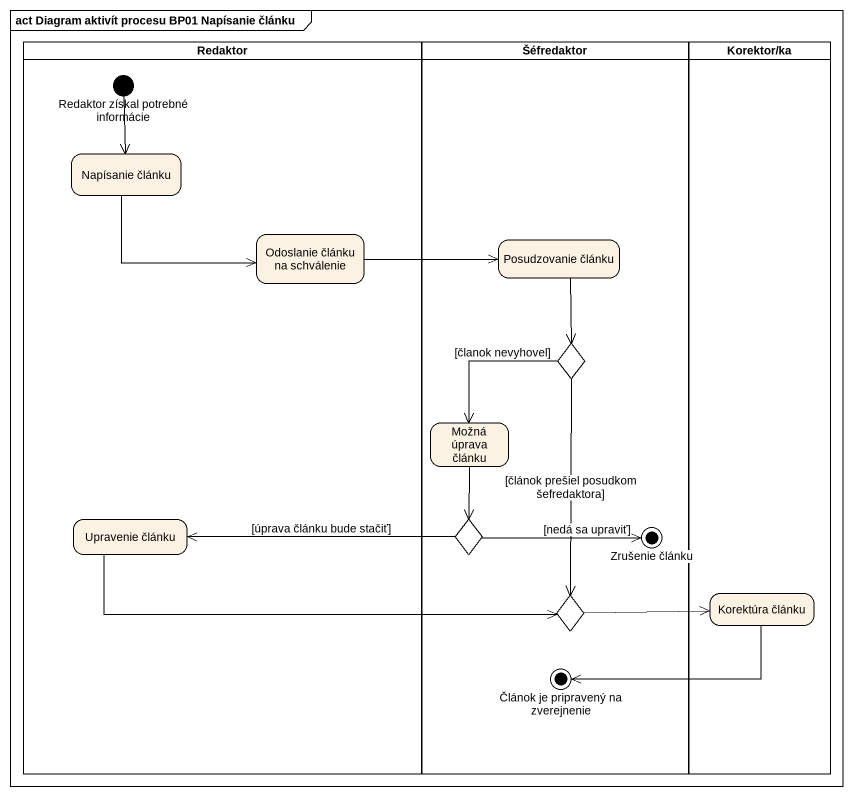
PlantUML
@startuml
mainframe act Diagram aktivít procesu BP01 Napísanie článku
hide empty description
state Redaktor <<partition>> {
  state "Redaktor získal potrebné informácie" as Redaktor_získal_potrebné <<start>>
  state "Napísanie článku" as Napísanie_článku
  state "Odoslanie článku na schválenie" as Odoslanie_článku_na
  state "Upravenie článku" as Upravenie_článku
}
state Šéfredaktor <<partition>> {
  state "Posudzovanie článku" as Posudzovanie_článku
  state choice1 <<choice>>
  state "Možná úprava článku" as Možná_úprava_článku
  state choice2 <<choice>>
  state "Zrušenie článku" as Zrušenie_článku <<end>>
  state choice3 <<choice>>
  state "Článok je pripravený na zverejnenie" as Článok_je_pripravený_na <<end>>
}
state "Korektor/ka" as Korektor_ka <<partition>> {
  state "Korektúra článku" as Korektúra_článku
}
Redaktor_získal_potrebné --> Napísanie_článku
Napísanie_článku -right-> Odoslanie_článku_na
Odoslanie_článku_na -right-> Posudzovanie_článku
Posudzovanie_článku --> choice1
choice1 --> Možná_úprava_článku : [članok nevyhovel]
choice1 --> choice3 : [článok prešiel posudkom šefredaktora]
Možná_úprava_článku --> choice2
Upravenie_článku -right-> choice3
choice2 -left-> Upravenie_článku : [úprava článku bude stačiť]
choice2 -right-> Zrušenie_článku : [nedá sa upraviť]
choice3 -right-> Korektúra_článku
Korektúra_článku -left-> Článok_je_pripravený_na
@enduml
